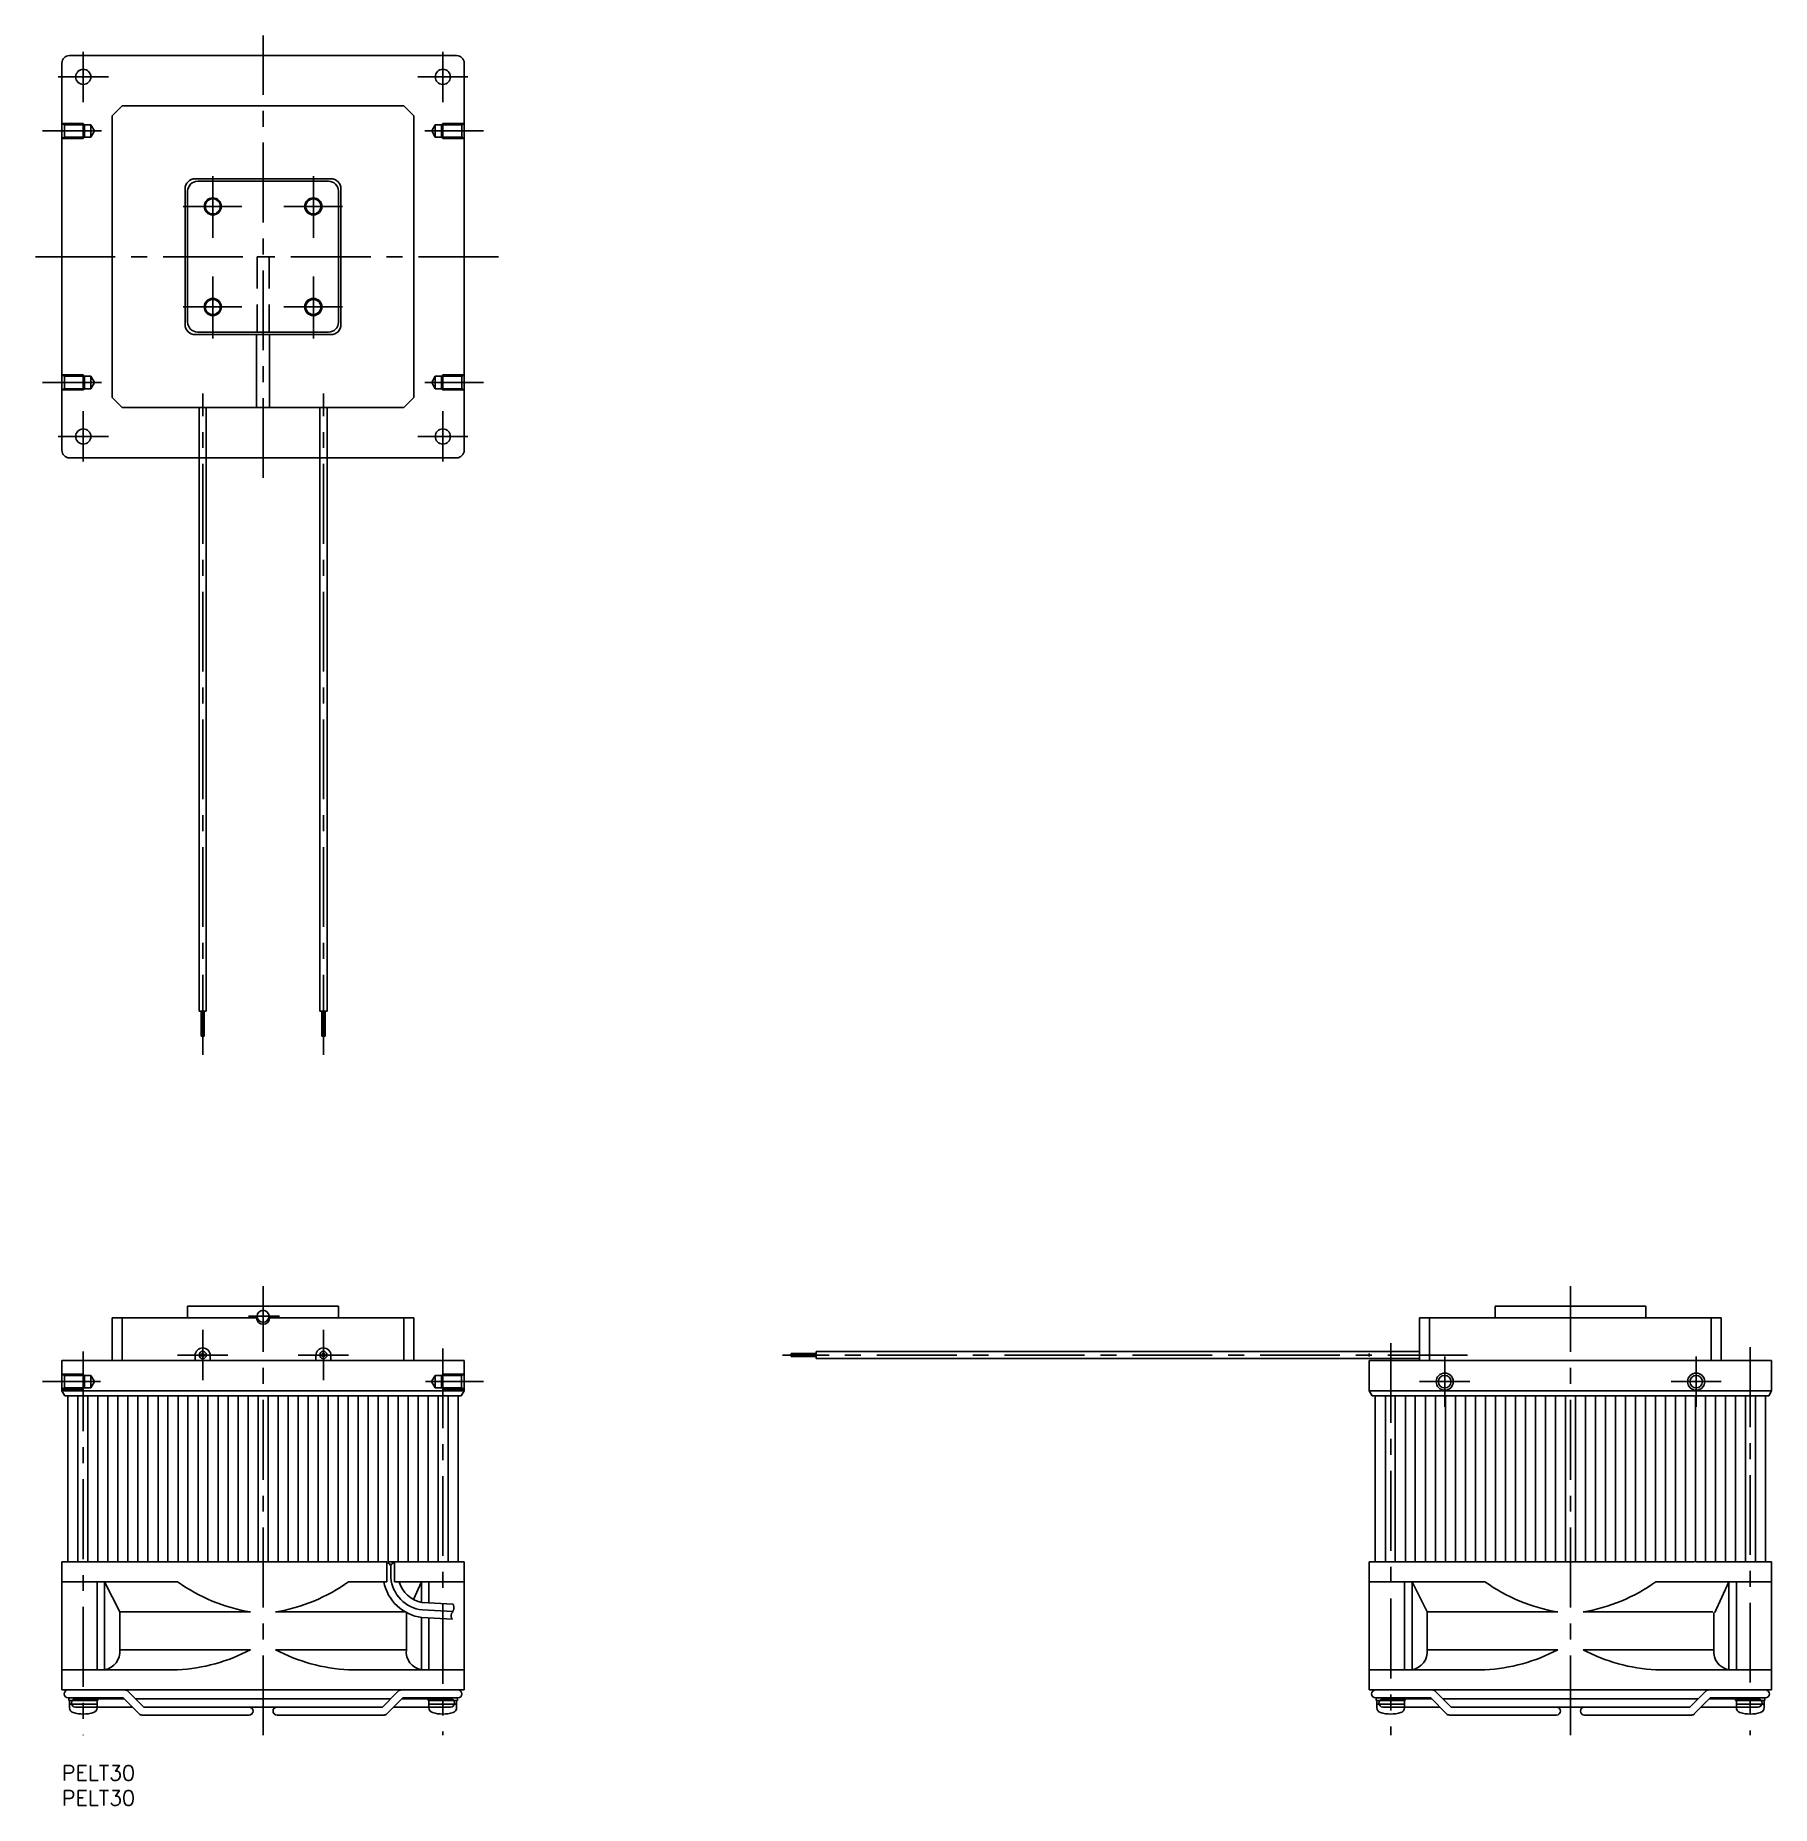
# Model space of a CAD drawing. Extents: x -5 to 340, y -8 to 344.
import ezdxf

# ---------------------------------------------------------------- set-up
doc = ezdxf.new("R2010")
doc.units = 0
doc.header["$LTSCALE"] = 0.5
doc.linetypes.add('CENTER', pattern=[50.8, 31.75, -6.35, 6.35, -6.35])
doc.linetypes.add('DASHED', pattern=[19.05, 12.7, -6.35])
for name, color, linetype in [('MSM_CENTER', 1, 'CENTER'), ('MSM_CONTINUOUS', 7, 'CONTINUOUS'), ('MSM_DASHED', 4, 'DASHED'), ('MSM_NARROW', 5, 'CONTINUOUS'), ('MSM_PART_NUMBER', 7, 'CONTINUOUS')]:
    doc.layers.add(name, color=color, linetype=linetype)
doc.styles.get("Standard").update_dxf_attribs({"font": 'txt.shx', "height": 3, "bigfont": 'bigfont.shx'})

msp = doc.modelspace()

# ---------------------------------------------------------------- linework, layer by layer
at = {"layer": 'MSM_CENTER'}
for p, q in [((40, 256), (40, 344)), ((4.25, 330.75), (4.25, 340.75)), ((75.75, 330.75), (75.75, 340.75)), ((-0.75, 335.75), (9.25, 335.75)), ((70.75, 335.75), (80.75, 335.75)), ((-3.84, 325), (7.85, 325)), ((83.84, 325), (72.15, 325)), ((30, 303.75), (30, 316.04)), ((50, 303.75), (50, 316.04)), ((24.12, 310), (35.79, 310)), ((44.12, 310), (55.79, 310)), ((-5.27, 300), (87.6, 300)), ((30, 283.75), (30, 296.04)), ((50, 283.75), (50, 296.04)), ((24.12, 290), (35.79, 290)), ((44.12, 290), (55.79, 290)), ((-3.84, 275), (7.85, 275)), ((83.84, 275), (72.15, 275)), ((28, 141.31), (28, 272.78)), ((52, 141.31), (52, 272.78)), ((4.25, 259.25), (4.25, 269.25)), ((75.75, 259.25), (75.75, 269.25)), ((-0.75, 264.25), (9.25, 264.25)), ((70.75, 264.25), (80.75, 264.25)), ((40, 6), (40, 95.3)), ((300, 6), (300, 95.3)), ((37.13, 89.3), (43.28, 89.3)), ((28, 76.6), (28, 86.6)), ((52, 76.6), (52, 86.6)), ((4.25, 82.3), (4.25, 6)), ((33, 81.6), (23, 81.6)), ((47, 81.6), (57, 81.6)), ((75.75, 82.92), (75.75, 6)), ((279.55, 81.6), (143.32, 81.6)), ((260, 81.9), (260, 81.31)), ((264.25, 83.96), (264.25, 6)), ((275, 71.3), (275, 81.3)), ((325, 71.3), (325, 81.3)), ((335.75, 83.13), (335.75, 6)), ((-3.84, 76.3), (7.68, 76.3)), ((83.82, 76.3), (72.3, 76.3)), ((270, 76.3), (280, 76.3)), ((320, 76.3), (330, 76.3)), ((39.01, 40.5), (40.99, 40.5)), ((299.01, 40.5), (300.99, 40.5))]:
    msp.add_line(p, q, dxfattribs=at)
at = {"layer": 'MSM_CONTINUOUS'}
for p, q in [((0, 261.5), (0, 338.5)), ((78.5, 340), (1.5, 340)), ((80, 261.5), (80, 338.5)), ((12, 330), (10, 328)), ((10, 272), (10, 328)), ((68, 330), (12, 330)), ((68, 330), (70, 328)), ((70, 272), (70, 328)), ((24.5, 286.5), (24.5, 313.5)), ((53.5, 315.5), (26.5, 315.5)), ((53, 315), (27, 315)), ((55.5, 313.5), (55.5, 286.5)), ((25, 287), (25, 313)), ((55, 287), (55, 313)), ((53.5, 284.5), (26.5, 284.5)), ((27, 285), (53, 285)), ((38.7, 270), (38.7, 284.5)), ((41.3, 270), (41.3, 284.5)), ((10, 272), (12, 270)), ((70, 272), (68, 270)), ((12, 270), (68, 270)), ((27.28, 150), (27.28, 270)), ((28.72, 150), (28.72, 270)), ((51.28, 150), (51.28, 270)), ((52.72, 150), (52.72, 270)), ((1.5, 260), (78.5, 260)), ((28.72, 150), (27.28, 150)), ((27.68, 145), (27.68, 150)), ((28.32, 145), (28.32, 150)), ((52.72, 150), (51.28, 150)), ((51.68, 145), (51.68, 150)), ((52.32, 145), (52.32, 150)), ((28.32, 145), (27.68, 145)), ((52.32, 145), (51.68, 145)), ((38.7, 89), (10, 89)), ((10, 89), (10, 80.5)), ((12, 89), (12, 80.5)), ((25, 91.3), (25, 89)), ((25, 91.3), (55, 91.3)), ((41.3, 89), (70, 89)), ((55, 91.3), (55, 89)), ((68, 89), (68, 80.5)), ((70, 89), (70, 80.5)), ((270, 89), (330, 89)), ((270, 89), (270, 80.5)), ((272, 89), (272, 80.5)), ((285, 91.3), (285, 89)), ((315, 91.3), (285, 91.3)), ((315, 91.3), (315, 89)), ((328, 89), (328, 80.5)), ((330, 89), (330, 80.5)), ((26.5, 80.5), (26.5, 81.5)), ((29.5, 80.5), (29.5, 81.5)), ((50.5, 80.5), (50.5, 81.5)), ((53.5, 80.5), (53.5, 81.5)), ((145, 81.29), (145, 81.91)), ((145, 81.91), (150, 81.91)), ((145, 81.29), (150, 81.29)), ((150, 80.88), (150, 82.32)), ((270, 82.32), (150, 82.32)), ((0, 74.5), (0, 80.5)), ((80, 80.5), (0, 80.5)), ((80, 74.5), (80, 80.5)), ((270, 80.88), (150, 80.88)), ((260, 80.5), (340, 80.5)), ((260, 74.5), (260, 80.5)), ((340, 74.5), (340, 80.5)), ((80, 74.5), (0, 74.5)), ((0.58, 73.5), (0, 74.5)), ((79.42, 73.5), (80, 74.5)), ((260.58, 73.5), (260, 74.5)), ((260, 74.5), (340, 74.5)), ((339.42, 73.5), (340, 74.5)), ((79.42, 73.5), (0.58, 73.5)), ((1.19, 73.5), (1.19, 40.5)), ((3.19, 73.5), (3.19, 40.5)), ((5.17, 73.5), (5.17, 40.5)), ((7.17, 73.5), (7.17, 40.5)), ((9.15, 73.5), (9.15, 40.5)), ((11.15, 73.5), (11.15, 40.5)), ((13.13, 73.5), (13.13, 40.5)), ((15.13, 73.5), (15.13, 40.5)), ((17.11, 73.5), (17.11, 40.5)), ((19.11, 73.5), (19.11, 40.5)), ((21.09, 73.5), (21.09, 40.5)), ((23.09, 73.5), (23.09, 40.5)), ((25.07, 73.5), (25.07, 40.5)), ((27.07, 73.5), (27.07, 40.5)), ((29.05, 73.5), (29.05, 40.5)), ((31.05, 73.5), (31.05, 40.5)), ((33.03, 73.5), (33.03, 40.5)), ((35.03, 73.5), (35.03, 40.5)), ((37.01, 73.5), (37.01, 40.5)), ((39.01, 73.5), (39.01, 40.5)), ((40.99, 73.5), (40.99, 40.5)), ((42.99, 73.5), (42.99, 40.5)), ((44.97, 73.5), (44.97, 40.5)), ((46.97, 73.5), (46.97, 40.5)), ((48.95, 73.5), (48.95, 40.5)), ((50.95, 73.5), (50.95, 40.5)), ((52.93, 73.5), (52.93, 40.5)), ((54.93, 73.5), (54.93, 40.5)), ((56.91, 73.5), (56.91, 40.5)), ((58.91, 73.5), (58.91, 40.5)), ((60.89, 73.5), (60.89, 40.5)), ((62.89, 73.5), (62.89, 40.5)), ((64.87, 73.5), (64.87, 40.5)), ((66.87, 73.5), (66.87, 40.5)), ((68.85, 73.5), (68.85, 40.5)), ((70.85, 73.5), (70.85, 40.5)), ((72.83, 73.5), (72.83, 40.5)), ((74.83, 73.5), (74.83, 40.5)), ((76.81, 73.5), (76.81, 40.5)), ((78.81, 73.5), (78.81, 40.5)), ((260.58, 73.5), (339.42, 73.5)), ((261.19, 73.5), (261.19, 40.5)), ((263.19, 73.5), (263.19, 40.5)), ((265.17, 73.5), (265.17, 40.5)), ((267.17, 73.5), (267.17, 40.5)), ((269.15, 73.5), (269.15, 40.5)), ((271.15, 73.5), (271.15, 40.5)), ((273.13, 73.5), (273.13, 40.5)), ((275.13, 73.5), (275.13, 40.5)), ((277.11, 73.5), (277.11, 40.5)), ((279.11, 73.5), (279.11, 40.5)), ((281.09, 73.5), (281.09, 40.5)), ((283.09, 73.5), (283.09, 40.5)), ((285.07, 73.5), (285.07, 40.5)), ((287.07, 73.5), (287.07, 40.5)), ((289.05, 73.5), (289.05, 40.5)), ((291.05, 73.5), (291.05, 40.5)), ((293.03, 73.5), (293.03, 40.5)), ((295.03, 73.5), (295.03, 40.5)), ((297.01, 73.5), (297.01, 40.5)), ((299.01, 73.5), (299.01, 40.5)), ((300.99, 73.5), (300.99, 40.5)), ((302.99, 73.5), (302.99, 40.5)), ((304.97, 73.5), (304.97, 40.5)), ((306.97, 73.5), (306.97, 40.5)), ((308.95, 73.5), (308.95, 40.5)), ((310.95, 73.5), (310.95, 40.5)), ((312.93, 73.5), (312.93, 40.5)), ((314.93, 73.5), (314.93, 40.5)), ((316.91, 73.5), (316.91, 40.5)), ((318.91, 73.5), (318.91, 40.5)), ((320.89, 73.5), (320.89, 40.5)), ((322.89, 73.5), (322.89, 40.5)), ((324.87, 73.5), (324.87, 40.5)), ((326.87, 73.5), (326.87, 40.5)), ((328.85, 73.5), (328.85, 40.5)), ((330.85, 73.5), (330.85, 40.5)), ((332.83, 73.5), (332.83, 40.5)), ((334.83, 73.5), (334.83, 40.5)), ((336.81, 73.5), (336.81, 40.5)), ((338.81, 73.5), (338.81, 40.5)), ((0, 40.5), (64.64, 40.5)), ((0, 40.5), (0, 15)), ((64.64, 36.5), (64.64, 40.5)), ((80, 40.5), (64.87, 40.5)), ((65.39, 39.58), (65.39, 37.32)), ((66.14, 36.5), (66.14, 40.5)), ((80, 40.5), (80, 15)), ((260, 40.5), (324.64, 40.5)), ((260, 40.5), (260, 15)), ((340, 40.5), (324.87, 40.5)), ((340, 40.5), (340, 15)), ((0, 36.5), (23, 36.5)), ((7, 36.5), (7, 19)), ((8.5, 36.5), (11.5, 30.5)), ((8.5, 36.5), (8.5, 19)), ((57, 36.5), (64.64, 36.5)), ((80, 36.5), (66.14, 36.5)), ((71.5, 36.5), (69.9, 33.01)), ((71.5, 36.5), (71.5, 32.44)), ((73, 36.5), (73, 32.34)), ((260, 36.5), (283, 36.5)), ((267, 36.5), (267, 19)), ((268.5, 36.5), (271.5, 30.5)), ((268.5, 36.5), (268.5, 19)), ((340, 36.5), (317, 36.5)), ((328.7, 30.41), (331.5, 36.5)), ((331.5, 36.5), (331.5, 19)), ((333, 36.5), (333, 19)), ((71.61, 32.41), (77.81, 32.06)), ((11.5, 30.5), (37.5, 30.5)), ((11.5, 30.5), (11.5, 23)), ((68.31, 30.5), (42.5, 30.5)), ((68.5, 30.39), (68.5, 23)), ((71.5, 19), (71.5, 29.42)), ((77.65, 29.07), (71.59, 29.41)), ((77.73, 30.57), (71.69, 30.91)), ((73, 19), (73, 29.33)), ((271.5, 30.5), (297.5, 30.5)), ((271.5, 30.5), (271.5, 23)), ((328.31, 30.5), (302.5, 30.5)), ((328.5, 30.39), (328.5, 23)), ((11.5, 23), (37.5, 23)), ((68.5, 23), (42.5, 23)), ((271.5, 23), (297.5, 23)), ((328.5, 23), (302.5, 23)), ((0, 19), (23, 19)), ((80, 19), (57, 19)), ((260, 19), (283, 19)), ((340, 19), (317, 19)), ((0, 15), (80, 15)), ((16.26, 11.6), (13.1, 14.77)), ((66.9, 14.77), (63.74, 11.6)), ((260, 15), (340, 15)), ((276.26, 11.6), (273.1, 14.77)), ((326.9, 14.77), (323.74, 11.6)), ((12.2, 13.4), (1.25, 13.4)), ((1.35, 12.9), (1.35, 13.4)), ((7.15, 12.9), (1.35, 12.9)), ((1.5, 11.46), (1.5, 12.9)), ((1.5, 12.2), (7, 12.2)), ((2.7, 13.2), (12.4, 13.2)), ((2.7, 11.6), (14, 11.6)), ((7, 11.46), (7, 12.9)), ((7.15, 12.9), (7.15, 13.4)), ((15.37, 10.23), (12.2, 13.4)), ((14.66, 13.2), (65.34, 13.2)), ((16.26, 11.6), (63.74, 11.6)), ((67.8, 13.4), (64.63, 10.23)), ((66, 11.6), (77.3, 11.6)), ((67.6, 13.2), (77.3, 13.2)), ((78.75, 13.4), (67.8, 13.4)), ((72.85, 12.9), (72.85, 13.4)), ((78.65, 12.9), (72.85, 12.9)), ((73, 11.46), (73, 12.9)), ((73, 12.2), (78.5, 12.2)), ((78.5, 11.46), (78.5, 12.9)), ((78.65, 12.9), (78.65, 13.4)), ((272.2, 13.4), (261.25, 13.4)), ((261.35, 12.9), (261.35, 13.4)), ((267.15, 12.9), (261.35, 12.9)), ((261.5, 11.46), (261.5, 12.9)), ((261.5, 12.2), (267, 12.2)), ((262.7, 13.2), (272.4, 13.2)), ((262.7, 11.6), (274, 11.6)), ((267, 11.46), (267, 12.9)), ((267.15, 12.9), (267.15, 13.4)), ((275.37, 10.23), (272.2, 13.4)), ((274.66, 13.2), (325.34, 13.2)), ((276.26, 11.6), (323.74, 11.6)), ((327.8, 13.4), (324.63, 10.23)), ((326, 11.6), (337.3, 11.6)), ((327.6, 13.2), (337.3, 13.2)), ((338.75, 13.4), (327.8, 13.4)), ((332.85, 12.9), (332.85, 13.4)), ((338.65, 12.9), (332.85, 12.9)), ((333, 11.46), (333, 12.9)), ((333, 12.2), (338.5, 12.2)), ((338.5, 11.46), (338.5, 12.9)), ((338.65, 12.9), (338.65, 13.4)), ((37.22, 10), (15.93, 10)), ((42.78, 10), (64.07, 10)), ((297.22, 10), (275.93, 10)), ((302.78, 10), (324.07, 10))]:
    msp.add_line(p, q, dxfattribs=at)
for centre, radius in [((4.25, 335.75), 1.5), ((75.75, 335.75), 1.5), ((30, 310), 1.5), ((50, 310), 1.5), ((30, 290), 1.5), ((50, 290), 1.5), ((4.25, 264.25), 1.5), ((75.75, 264.25), 1.5), ((40, 89.3), 1.2), ((28, 81.6), 0.72), ((28, 81.6), 0.32), ((52, 81.6), 0.72), ((52, 81.6), 0.32), ((275, 76.3), 1.25), ((325, 76.3), 1.25)]:
    msp.add_circle(centre, radius, dxfattribs=at)
for centre, radius, start, end in [((1.5, 338.5), 1.5, 90, 180), ((78.5, 338.5), 1.5, 0, 90), ((26.5, 313.5), 2, 90, 180), ((27, 313), 2, 90, 180), ((53, 313), 2, 0, 90), ((53.5, 313.5), 2, 0, 90), ((26.5, 286.5), 2, 180, 270), ((27, 287), 2, 180, 270), ((53, 287), 2, 270, 360), ((53.5, 286.5), 2, 270, 360), ((1.5, 261.5), 1.5, 180, 270), ((78.5, 261.5), 1.5, 270, 360), ((40, 89), 1.3, 180, 360), ((28, 81.5), 1.5, 0, 180), ((52, 81.5), 1.5, 0, 180), ((64.56, 39.46), 0.847, 8.3522, 84.0197), ((66.16, 39.55), 0.765, 91.0853, 177.221), ((43.29, 65.02), 35, 234.5661, 260.475), ((36.71, 65.02), 35, 279.525, 305.4339), ((72.68, 38.16), 8.82, 190.8695, 262.9178), ((72.45, 37.95), 7.09, 185.1454, 263.8452), ((72.64, 38.13), 5.81, 196.28, 259.7671), ((303.29, 65.02), 35, 234.5661, 260.475), ((296.71, 65.02), 35, 279.525, 305.4339), ((65.71, 28.28), 12.68, 16.6023, 17.3778), ((73.93, 30.73), 4.1, 14.2367, 16.6099), ((75.64, 31.16), 2.33, 10.1509, 14.2496), ((78.05, 29.75), 0.666, 164.4191, 178.3035), ((77.97, 29.76), 0.587, 178.3035, 192.0121), ((78.48, 29.87), 1.12, 192.0121, 199.5077), ((78.44, 29.65), 1.07, 155.4014, 164.4191), ((78.62, 29.91), 1.26, 199.5077, 206.4945), ((79.37, 29.22), 2.1, 150.5593, 155.4014), ((81.96, 31.58), 5, 206.4945, 208.3247), ((83.42, 26.93), 6.75, 149.0035, 150.5593), ((81.12, 31.13), 4.03, 208.3247, 210.6397), ((71.63, 34.01), 7, 329.0089, 330.5181), ((75.2, 31.99), 2.9, 330.7003, 333.7019), ((75.86, 31.66), 2.16, 333.6934, 337.6408), ((76.32, 31.47), 1.67, 337.6332, 342.6286), ((76.64, 31.37), 1.33, 342.6259, 348.7433), ((76.4, 31.3), 1.57, 4.1786, 10.1623), ((76.85, 31.33), 1.11, 348.7513, 355.9805), ((76.8, 31.33), 1.16, 356.2331, 4.1739), ((7.86, 22.6), 3.66, 280.0592, 6.201), ((21.16, 53.95), 35, 273.0137, 297.8307), ((58.84, 53.95), 35, 242.1693, 266.9863), ((72.14, 22.6), 3.66, 173.799, 259.9408), ((267.86, 22.6), 3.66, 280.0592, 6.201), ((281.16, 53.95), 35, 273.0137, 297.8307), ((318.84, 53.95), 35, 242.1693, 266.9863), ((332.14, 22.6), 3.66, 173.799, 259.9408), ((1.25, 14.2), 0.8, 90, 270), ((12.53, 14.2), 0.8, 45, 90), ((67.47, 14.2), 0.8, 90, 135), ((78.75, 14.2), 0.8, 270, 90), ((261.25, 14.2), 0.8, 90, 270), ((272.53, 14.2), 0.8, 45, 90), ((327.47, 14.2), 0.8, 90, 135), ((338.75, 14.2), 0.8, 270, 90), ((2.5, 11.46), 1, 180, 253.0422), ((2.7, 12.4), 0.8, 90, 270), ((6, 11.46), 1, 286.9578, 360), ((37.22, 10.8), 0.8, 270, 90), ((42.78, 10.8), 0.8, 90, 270), ((74, 11.46), 1, 180, 253.0422), ((77.3, 12.4), 0.8, 270, 90), ((77.5, 11.46), 1, 286.9578, 360), ((262.5, 11.46), 1, 180, 253.0422), ((262.7, 12.4), 0.8, 90, 270), ((266, 11.46), 1, 286.9578, 360), ((297.22, 10.8), 0.8, 270, 90), ((302.78, 10.8), 0.8, 90, 270), ((334, 11.46), 1, 180, 253.0422), ((337.3, 12.4), 0.8, 270, 90), ((337.5, 11.46), 1, 286.9578, 360), ((4.25, 17.2), 7, 253.0422, 286.9578), ((15.93, 10.8), 0.8, 225, 270), ((64.07, 10.8), 0.8, 270, 315), ((75.75, 17.2), 7, 253.0422, 286.9578), ((264.25, 17.2), 7, 253.0422, 286.9578), ((275.93, 10.8), 0.8, 225, 270), ((324.07, 10.8), 0.8, 270, 315), ((335.75, 17.2), 7, 253.0422, 286.9578)]:
    msp.add_arc(centre, radius, start, end, dxfattribs=at)
at = {"layer": 'MSM_DASHED'}
for p, q in [((0, 326.5), (4.25, 326.5)), ((0.5, 326.25), (0, 326.5)), ((0.5, 326.25), (5.75, 326.25)), ((0.5, 326.25), (0.5, 323.75)), ((4.25, 326.5), (4.5, 326.25)), ((4.25, 323.5), (4.25, 326.5)), ((4.5, 323.75), (4.5, 326.25)), ((5.75, 326.25), (6.46, 325)), ((5.75, 326.25), (5.75, 323.75)), ((5.75, 323.75), (6.46, 325)), ((74.25, 326.25), (73.54, 325)), ((74.25, 323.75), (73.54, 325)), ((79.5, 326.25), (74.25, 326.25)), ((74.25, 326.25), (74.25, 323.75)), ((75.75, 326.5), (75.5, 326.25)), ((75.5, 323.75), (75.5, 326.25)), ((80, 326.5), (75.75, 326.5)), ((75.75, 323.5), (75.75, 326.5)), ((79.5, 326.25), (80, 326.5)), ((79.5, 326.25), (79.5, 323.75)), ((0.5, 323.75), (0, 323.5)), ((0, 323.5), (4.25, 323.5)), ((0.5, 323.75), (5.75, 323.75)), ((4.25, 323.5), (4.5, 323.75)), ((79.5, 323.75), (74.25, 323.75)), ((75.75, 323.5), (75.5, 323.75)), ((80, 323.5), (75.75, 323.5)), ((79.5, 323.75), (80, 323.5)), ((38.8, 300), (38.8, 285)), ((41.2, 300), (38.8, 300)), ((41.2, 300), (41.2, 285)), ((0, 276.5), (4.25, 276.5)), ((0.5, 276.25), (0, 276.5)), ((0.5, 276.25), (5.75, 276.25)), ((0.5, 276.25), (0.5, 273.75)), ((4.25, 276.5), (4.5, 276.25)), ((4.25, 273.5), (4.25, 276.5)), ((4.5, 273.75), (4.5, 276.25)), ((5.75, 276.25), (6.46, 275)), ((5.75, 276.25), (5.75, 273.75)), ((5.75, 273.75), (6.46, 275)), ((74.25, 276.25), (73.54, 275)), ((74.25, 273.75), (73.54, 275)), ((79.5, 276.25), (74.25, 276.25)), ((74.25, 273.75), (74.25, 276.25)), ((75.75, 276.5), (75.5, 276.25)), ((75.5, 273.75), (75.5, 276.25)), ((80, 276.5), (75.75, 276.5)), ((75.75, 273.5), (75.75, 276.5)), ((79.5, 276.25), (80, 276.5)), ((79.5, 276.25), (79.5, 273.75)), ((0.5, 273.75), (0, 273.5)), ((0, 273.5), (4.25, 273.5)), ((0.5, 273.75), (5.75, 273.75)), ((4.25, 273.5), (4.5, 273.75)), ((79.5, 273.75), (74.25, 273.75)), ((75.75, 273.5), (75.5, 273.75)), ((80, 273.5), (75.75, 273.5)), ((79.5, 273.75), (80, 273.5)), ((0.5, 77.55), (0, 77.8)), ((0, 77.8), (4.25, 77.8)), ((0.5, 77.55), (0.5, 75.05)), ((0.5, 77.55), (5.75, 77.55)), ((4.25, 74.8), (4.25, 77.8)), ((4.25, 77.8), (4.5, 77.55)), ((4.5, 75.05), (4.5, 77.55)), ((5.75, 77.55), (5.75, 75.05)), ((5.75, 77.55), (6.46, 76.3)), ((74.24, 77.55), (73.53, 76.3)), ((74.24, 77.55), (74.24, 75.05)), ((79.49, 77.55), (74.24, 77.55)), ((75.74, 77.8), (75.49, 77.55)), ((75.49, 75.05), (75.49, 77.55)), ((75.74, 74.8), (75.74, 77.8)), ((79.99, 77.8), (75.74, 77.8)), ((79.49, 77.55), (79.99, 77.8)), ((79.49, 77.55), (79.49, 75.05)), ((0.5, 75.05), (0, 74.8)), ((0, 74.8), (4.25, 74.8)), ((0.5, 75.05), (5.75, 75.05)), ((4.25, 74.8), (4.5, 75.05)), ((5.75, 75.05), (6.46, 76.3)), ((74.24, 75.05), (73.53, 76.3)), ((79.49, 75.05), (74.24, 75.05)), ((75.74, 74.8), (75.49, 75.05)), ((79.99, 74.8), (75.74, 74.8)), ((79.49, 75.05), (79.99, 74.8))]:
    msp.add_line(p, q, dxfattribs=at)
at = {"layer": 'MSM_NARROW'}
for centre in [(30, 310), (50, 310), (30, 290), (50, 290), (275, 76.3), (325, 76.3)]:
    msp.add_circle(centre, 1.7, dxfattribs=at)

# ---------------------------------------------------------------- texts
at = {"layer": 'MSM_PART_NUMBER'}
for p in [(0, -3), (0, -8)]:
    msp.add_text('PELT30', height=3, dxfattribs=at).set_placement(p)

doc.saveas('drawing.dxf')
